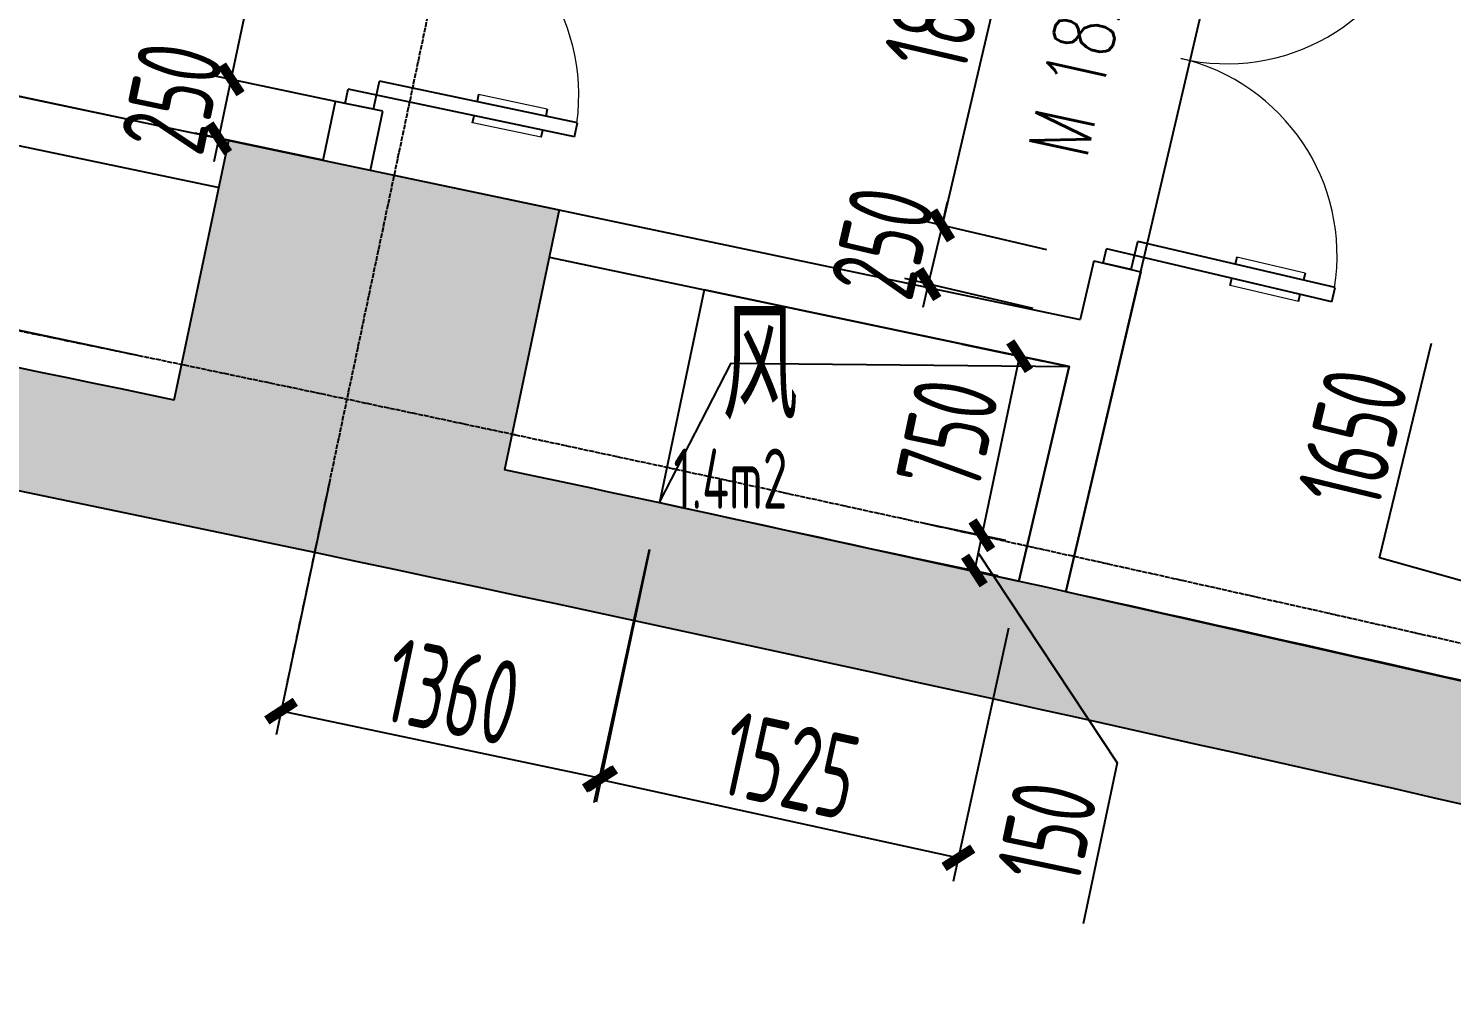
# Model space of a CAD drawing. Header units: millimetres. Extents: x 11639278 to 23698211, y -13072636 to -5537337.
# Drawn here: x 11780736 to 11786641, y -6335679 to -6331633 of the extents above; entities that cross this region are included whole.
import ezdxf
from ezdxf.enums import TextEntityAlignment as Align

# ---------------------------------------------------------------- set-up
doc = ezdxf.new("R2010")
doc.units = ezdxf.units.MM
doc.header["$LTSCALE"] = 10
doc.linetypes.add('A2-RI-F1$0$CENTER', pattern=[2, 1.25, -0.25, 0.25, -0.25])
doc.linetypes.add('A2-RI-F1$0$DOTE', pattern=[2.4200000000000004, 2, -0.2, 0.02, -0.2])
for name, color, linetype in [('A2-RB-F1$0$A-DIMS-100', 1, 'Continuous'), ('A2-RI-F1$0$$2$A-WALL', 7, 'Continuous'), ('A2-RI-F1$0$A-DOOR', 32, 'Continuous'), ('A2-RI-F1$0$A-GRID', 1, 'A2-RI-F1$0$CENTER'), ('A2-RI-F1$0$A-HATH-GRAY', 8, 'Continuous'), ('A2-RI-F1$0$A-HOLE', 2, 'Continuous'), ('A2-RI-F1$0$A-SYMB-AREA', 4, 'Continuous'), ('A2-RI-F1$0$A-SYMB-DOOR', 4, 'Continuous'), ('A2-RI-F1$0$A-SYMB-NAME', 4, 'Continuous'), ('A2-RI-F1$0$A-SYMB-VOID', 35, 'Continuous'), ('A2-RI-F1$0$A-WALL', 7, 'Continuous'), ('A2-RI-F1$0$WINDOW_TEXT', 7, 'Continuous')]:
    doc.layers.add(name, color=color, linetype=linetype)
doc.layers.add('A2-RI-F1$0$A-X-AREA', color=6, linetype='Continuous', plot=False)
doc.styles.add('A2-RB-F1$0$XD2008', font='hzs.shx', dxfattribs={"width": 0.7, "bigfont": 'hztxt.shx'})
doc.styles.add('A2-RI-F1$0$ECADI', font='hzs.shx', dxfattribs={"width": 0.7, "bigfont": 'hztxt.shx'})
doc.styles.add('A2-RI-F1$0$ECADI-TXT', font='simplex.shx', dxfattribs={"bigfont": 'hztxt.shx'})
doc.styles.add('A2-RI-F1$0$SIMPLEX', font='simplex.shx', dxfattribs={"width": 0.7})
doc.dimstyles.new('A2-RB-F1$0$XD100$0', dxfattribs={"dimscale": 100, "dimtxt": 3.5, "dimasz": 1, "dimexe": 1, "dimexo": 2, "dimgap": 0.5, "dimtad": 1, "dimdec": 0, "dimdsep": 46, "dimtxsty": 'A2-RB-F1$0$XD2008', "dimblk1": 'A2-RB-F1$0$_ArchTick', "dimblk2": 'A2-RB-F1$0$_ArchTick', "dimsah": 1, "dimcen": 2.5, "dimclrt": 4, "dimaunit": 1, "dimadec": 0, "dimazin": 0, "dimtfac": 1, "dimtdec": 0, "dimtix": 1, "dimtmove": 1, "dimatfit": 3, "dimfxl": 0, "dimtolj": 1, "dimtzin": 0, "dimarcsym": 0})

# ---------------------------------------------------------------- blocks, each defined once
blk = doc.blocks.new('A2-RB-F1$0$_ArchTick')
at = {"color": 0, "linetype": 'ByBlock', "const_width": 0.4}
blk.add_lwpolyline([(-0.5, -0.5), (0.5, 0.5)], dxfattribs=at)
blk = doc.blocks.new('*D1420')
at = {"layer": 'A2-RB-F1$0$A-DIMS-100', "color": 0, "lineweight": -2, "transparency": 16777216}
for p, q in [((11781577.68363097, -6331844.576712009), (11781598.31721349, -6331746.728588508)), ((11782010.85135359, -6331935.920333423), (11781479.83550747, -6331823.943129489)), ((11781526.09965356, -6332089.197120851), (11781577.68363097, -6331844.576712009)), ((11781959.26737619, -6332180.540742265), (11781428.25153006, -6332068.563538332)), ((11781526.09965356, -6332089.197120851), (11781505.46607105, -6332187.04524435))]:
    blk.add_line(p, q, dxfattribs=at)
at = {"layer": 'Defpoints', "color": 0, "transparency": 16777216}
for p in [(11781577.68363097, -6331844.576712009), (11782206.54760059, -6331977.18749846), (11782154.96362319, -6332221.807907302)]:
    blk.add_point(p, dxfattribs=at)
at = {"layer": 'A2-RB-F1$0$A-DIMS-100', "color": 0, "lineweight": -2, "transparency": 16777216, "xscale": 100, "yscale": 100, "zscale": 100}
for p, rotation in [((11781577.68363097, -6331844.576712009), 258.0922918324287), ((11781526.09965356, -6332089.197120851), 78.09229183242871)]:
    blk.add_blockref('A2-RB-F1$0$_ArchTick', p, dxfattribs=dict(at, rotation=rotation))
at = {"layer": 'A2-RB-F1$0$A-DIMS-100', "color": 4, "transparency": 16777216, "insert": (11781331.73336439, -6331920.461355763), "char_height": 350, "attachment_point": 5, "rotation": 78.09229183242871, "style": 'A2-RB-F1$0$XD2008'}
blk.add_mtext('\\A1;250', dxfattribs=at)
blk = doc.blocks.new('*D839')
at = {"layer": 'A2-RB-F1$0$A-DIMS-100', "color": 0, "lineweight": -2, "transparency": 16777216}
for p, q in [((11781577.68363096, -6331844.576712009), (11781949.08811628, -6330083.310489007)), ((11782382.25583892, -6330174.654110422), (11781851.23999278, -6330062.676906489)), ((11782010.85135359, -6331935.920333424), (11781479.83550746, -6331823.94312949))]:
    blk.add_line(p, q, dxfattribs=at)
at = {"layer": 'Defpoints', "color": 0, "transparency": 16777216}
for p in [(11781949.08811628, -6330083.310489007), (11782577.95208592, -6330215.921275458), (11782206.54760059, -6331977.18749846)]:
    blk.add_point(p, dxfattribs=at)
at = {"layer": 'A2-RB-F1$0$A-DIMS-100', "color": 0, "lineweight": -2, "transparency": 16777216, "xscale": 100, "yscale": 100, "zscale": 100}
for p, rotation in [((11781949.08811628, -6330083.310489007), 78.09229183265627), ((11781577.68363096, -6331844.576712009), 258.0922918326563)]:
    blk.add_blockref('A2-RB-F1$0$_ArchTick', p, dxfattribs=dict(at, rotation=rotation))
at = {"layer": 'A2-RB-F1$0$A-DIMS-100', "color": 4, "transparency": 16777216, "insert": (11781543.22759575, -6330917.518039841), "char_height": 350, "attachment_point": 5, "rotation": 78.09229183265627, "style": 'A2-RB-F1$0$XD2008'}
blk.add_mtext('\\A1;1800', dxfattribs=at)
blk = doc.blocks.new('*D844')
at = {"layer": 'A2-RB-F1$0$A-DIMS-100', "color": 0, "lineweight": -2, "transparency": 16777216}
for p, q in [((11785372.02804154, -6330799.528827343), (11784839.78162731, -6330674.980675615)), ((11784937.15126339, -6330697.765626127), (11784527.02215418, -6332450.41907555)), ((11784961.89893233, -6332552.182276767), (11784429.6525181, -6332427.634125038))]:
    blk.add_line(p, q, dxfattribs=at)
at = {"layer": 'Defpoints', "color": 0, "transparency": 16777216}
for p in [(11785566.7673137, -6330845.098728366), (11784527.02215418, -6332450.41907555), (11785156.63820449, -6332597.75217779)]:
    blk.add_point(p, dxfattribs=at)
at = {"layer": 'A2-RB-F1$0$A-DIMS-100', "color": 0, "lineweight": -2, "transparency": 16777216, "xscale": 100, "yscale": 100, "zscale": 100}
for p, rotation in [((11784937.15126339, -6330697.765626127), 76.82950388993909), ((11784527.02215418, -6332450.41907555), 256.8295038899391)]:
    blk.add_blockref('A2-RB-F1$0$_ArchTick', p, dxfattribs=dict(at, rotation=rotation))
at = {"layer": 'A2-RB-F1$0$A-DIMS-100', "color": 4, "transparency": 16777216, "insert": (11784513.00502761, -6331522.826212186), "char_height": 350, "attachment_point": 5, "rotation": 76.82950388993909, "style": 'A2-RB-F1$0$XD2008'}
blk.add_mtext('\\A1;1800', dxfattribs=at)
blk = doc.blocks.new('*D845')
at = {"layer": 'A2-RB-F1$0$A-DIMS-100', "color": 0, "lineweight": -2, "transparency": 16777216}
for p, q in [((11784527.02215493, -6332450.419075729), (11784549.80710544, -6332353.04943965)), ((11784961.89893233, -6332552.18227677), (11784429.65251885, -6332427.634125218)), ((11784527.02215493, -6332450.419075729), (11784469.99366542, -6332694.125695447)), ((11784904.87044282, -6332795.888896489), (11784372.62402934, -6332671.340744937)), ((11784469.99366542, -6332694.125695447), (11784447.20871491, -6332791.495331527))]:
    blk.add_line(p, q, dxfattribs=at)
at = {"layer": 'Defpoints', "color": 0, "transparency": 16777216}
for p in [(11785156.63820449, -6332597.752177793), (11784469.99366542, -6332694.125695447), (11785099.60971498, -6332841.458797511)]:
    blk.add_point(p, dxfattribs=at)
at = {"layer": 'A2-RB-F1$0$A-DIMS-100', "color": 0, "lineweight": -2, "transparency": 16777216, "xscale": 100, "yscale": 100, "zscale": 100}
for p, rotation in [((11784527.02215493, -6332450.419075729), 256.8295038902284), ((11784469.99366542, -6332694.125695447), 76.82950389022835)]:
    blk.add_blockref('A2-RB-F1$0$_ArchTick', p, dxfattribs=dict(at, rotation=rotation))
at = {"layer": 'A2-RB-F1$0$A-DIMS-100', "color": 4, "transparency": 16777216, "insert": (11784279.42622899, -6332521.006246937), "char_height": 350, "attachment_point": 5, "rotation": 76.82950389022835, "style": 'A2-RB-F1$0$XD2008'}
blk.add_mtext('\\A1;250', dxfattribs=at)
blk = doc.blocks.new('*D1112')
at = {"layer": 'A2-RB-F1$0$A-DIMS-100', "color": 0, "lineweight": -2, "transparency": 16777216}
for p, q in [((11786342.78417643, -6333830.108018659), (11786557.57427521, -6332938.961009886)), ((11787062.22814569, -6333797.373935537), (11786956.26778668, -6334236.995023821)), ((11787864.32410788, -6333990.700366812), (11786965.01210837, -6333773.942288399)), ((11787009.24796619, -6334017.18447968), (11786342.78417643, -6333830.108018659)), ((11787758.36374888, -6334430.321455095), (11786859.05174936, -6334213.563376681))]:
    blk.add_line(p, q, dxfattribs=at)
at = {"layer": 'Defpoints', "color": 0, "transparency": 16777216}
for p in [(11788058.75618252, -6334037.563661091), (11786956.26778668, -6334236.995023821), (11787952.79582352, -6334477.184749373)]:
    blk.add_point(p, dxfattribs=at)
at = {"layer": 'A2-RB-F1$0$A-DIMS-100', "color": 0, "lineweight": -2, "transparency": 16777216, "xscale": 100, "yscale": 100, "zscale": 100}
for p, rotation in [((11787062.22814569, -6333797.373935537), 76.44866546215668), ((11786956.26778668, -6334236.995023821), 256.4486654621567)]:
    blk.add_blockref('A2-RB-F1$0$_ArchTick', p, dxfattribs=dict(at, rotation=rotation))
at = {"layer": 'A2-RB-F1$0$A-DIMS-100', "color": 4, "transparency": 16777216, "insert": (11786231.44314185, -6333331.81330821), "char_height": 350, "attachment_point": 5, "rotation": 76.4486654621567, "style": 'A2-RB-F1$0$XD2008'}
blk.add_mtext('\\A1;1650', dxfattribs=at)
blk = doc.blocks.new('*D708')
at = {"layer": 'A2-RB-F1$0$A-DIMS-100', "color": 0, "lineweight": -2, "transparency": 16777216}
for p, q in [((11784609.5037122, -6332942.784937412), (11784946.64914365, -6333013.870003676)), ((11784848.80043468, -6332993.239197761), (11784692.11712593, -6333736.363801869)), ((11784452.82040346, -6333685.909541517), (11784789.9658349, -6333756.994607783))]:
    blk.add_line(p, q, dxfattribs=at)
at = {"layer": 'Defpoints', "color": 0, "transparency": 16777216}
for p in [(11784413.80629426, -6332901.523325582), (11784257.12298552, -6333644.647929689), (11784692.11712593, -6333736.363801869)]:
    blk.add_point(p, dxfattribs=at)
at = {"layer": 'A2-RB-F1$0$A-DIMS-100', "color": 0, "lineweight": -2, "transparency": 16777216, "xscale": 100, "yscale": 100, "zscale": 100}
for p, rotation in [((11784848.80043468, -6332993.239197761), 78.09391769102558), ((11784692.11712593, -6333736.363801869), 258.0939176910256)]:
    blk.add_blockref('A2-RB-F1$0$_ArchTick', p, dxfattribs=dict(at, rotation=rotation))
at = {"layer": 'A2-RB-F1$0$A-DIMS-100', "color": 4, "transparency": 16777216, "insert": (11784550.29918512, -6333318.382186506), "char_height": 350, "attachment_point": 5, "rotation": 78.0939176910256, "style": 'A2-RB-F1$0$XD2008'}
blk.add_mtext('\\A1;750', dxfattribs=at)
blk = doc.blocks.new('*D709')
at = {"layer": 'A2-RB-F1$0$A-DIMS-100', "color": 0, "lineweight": -2, "transparency": 16777216}
for p, q in [((11784452.83435945, -6333685.843294888), (11784789.93555175, -6333756.79985938)), ((11784692.07986479, -6333736.20217678), (11784661.2575992, -6333882.632920051)), ((11784676.66873199, -6333809.417548416), (11785253.65130948, -6334680.417415476)), ((11784422.01209386, -6333832.274038158), (11784759.11328616, -6333903.230602651)), ((11785253.65130948, -6334680.417415476), (11785112.90047839, -6335349.097943075))]:
    blk.add_line(p, q, dxfattribs=at)
at = {"layer": 'Defpoints', "color": 0, "transparency": 16777216}
for p in [(11784257.12298551, -6333644.647929689), (11784226.30071993, -6333791.078672959), (11784661.2575992, -6333882.632920051)]:
    blk.add_point(p, dxfattribs=at)
at = {"layer": 'A2-RB-F1$0$A-DIMS-100', "color": 0, "lineweight": -2, "transparency": 16777216, "xscale": 100, "yscale": 100, "zscale": 100}
for p, rotation in [((11784692.07986479, -6333736.20217678), 78.11331251468995), ((11784661.2575992, -6333882.632920051), 258.1133125146899)]:
    blk.add_blockref('A2-RB-F1$0$_ArchTick', p, dxfattribs=dict(at, rotation=rotation))
at = {"layer": 'A2-RB-F1$0$A-DIMS-100', "color": 4, "transparency": 16777216, "insert": (11784963.10059826, -6334968.412893425), "char_height": 350, "attachment_point": 5, "rotation": 78.11331251468992, "style": 'A2-RB-F1$0$XD2008'}
blk.add_mtext('\\A1;150', dxfattribs=at)
blk = doc.blocks.new('*D713')
at = {"layer": 'A2-RB-F1$0$A-DIMS-100', "color": 0, "lineweight": -2, "transparency": 16777216}
for p, q in [((11783311.3482708, -6333796.015589345), (11783081.94137741, -6334846.679483185)), ((11784803.080759, -6334121.727472935), (11784573.67386561, -6335172.391366774)), ((11783103.2732749, -6334748.981222456), (11784595.0057631, -6335074.693106046))]:
    blk.add_line(p, q, dxfattribs=at)
at = {"layer": 'Defpoints', "color": 0, "transparency": 16777216}
for p in [(11783354.01206579, -6333600.619067889), (11784845.74455398, -6333926.330951478), (11784595.0057631, -6335074.693106046)]:
    blk.add_point(p, dxfattribs=at)
at = {"layer": 'A2-RB-F1$0$A-DIMS-100', "color": 0, "lineweight": -2, "transparency": 16777216, "xscale": 100, "yscale": 100, "zscale": 100}
for p, rotation in [((11783103.2732749, -6334748.981222456), 167.6830760763701), ((11784595.0057631, -6335074.693106046), 347.68307607637)]:
    blk.add_blockref('A2-RB-F1$0$_ArchTick', p, dxfattribs=dict(at, rotation=rotation))
at = {"layer": 'A2-RB-F1$0$A-DIMS-100', "color": 4, "transparency": 16777216, "insert": (11783897.13628836, -6334692.016077612), "char_height": 350, "attachment_point": 5, "rotation": 347.68307607637007, "style": 'A2-RB-F1$0$XD2008'}
blk.add_mtext('\\A1;1525', dxfattribs=at)
blk = doc.blocks.new('*D714')
at = {"layer": 'A2-RB-F1$0$A-DIMS-100', "color": 0, "lineweight": -2, "transparency": 16777216}
for p, q in [((11781984.71447616, -6333516.312132711), (11781763.84832047, -6334563.860850301)), ((11783312.75101348, -6333796.3166038), (11783091.88485779, -6334843.86532139)), ((11783112.51538394, -6334746.016553435), (11781784.47884663, -6334466.012082344))]:
    blk.add_line(p, q, dxfattribs=at)
at = {"layer": 'Defpoints', "color": 0, "transparency": 16777216}
for p in [(11782025.97552847, -6333320.614596798), (11783354.01206579, -6333600.619067889), (11781784.47884663, -6334466.012082344)]:
    blk.add_point(p, dxfattribs=at)
at = {"layer": 'A2-RB-F1$0$A-DIMS-100', "color": 0, "lineweight": -2, "transparency": 16777216, "xscale": 100, "yscale": 100, "zscale": 100}
for p, rotation in [((11781784.47884663, -6334466.012082344), 168.0940815052959), ((11783112.51538394, -6334746.016553435), 348.0940815052959)]:
    blk.add_blockref('A2-RB-F1$0$_ArchTick', p, dxfattribs=dict(at, rotation=rotation))
at = {"layer": 'A2-RB-F1$0$A-DIMS-100', "color": 4, "transparency": 16777216, "insert": (11782494.91579914, -6334385.854589988), "char_height": 350, "attachment_point": 5, "rotation": 348.0940815052959, "style": 'A2-RB-F1$0$XD2008'}
blk.add_mtext('\\A1;1360', dxfattribs=at)
blk = doc.blocks.new('*D715')
at = {"layer": 'A2-RB-F1$0$A-DIMS-100', "color": 0, "lineweight": -2, "transparency": 16777216}
for p, q in [((11779920.60194917, -6332723.156030646), (11780116.27213397, -6331793.310767705)), ((11781372.10926555, -6332057.58041923), (11780018.41531621, -6331772.718458019)), ((11781176.43908075, -6332987.42568217), (11779822.74513141, -6332702.56372096))]:
    blk.add_line(p, q, dxfattribs=at)
at = {"layer": 'Defpoints', "color": 0, "transparency": 16777216}
for p in [(11780116.27213397, -6331793.310767705), (11781567.82290107, -6332098.765038602), (11781372.15271627, -6333028.610301541)]:
    blk.add_point(p, dxfattribs=at)
at = {"layer": 'A2-RB-F1$0$A-DIMS-100', "color": 0, "lineweight": -2, "transparency": 16777216, "xscale": 100, "yscale": 100, "zscale": 100}
for p, rotation in [((11780116.27213397, -6331793.310767705), 78.11645840766661), ((11779920.60194917, -6332723.156030646), 258.1164584076666)]:
    blk.add_blockref('A2-RB-F1$0$_ArchTick', p, dxfattribs=dict(at, rotation=rotation))
at = {"layer": 'A2-RB-F1$0$A-DIMS-100', "color": 4, "transparency": 16777216, "insert": (11779798.25920161, -6332211.900702385), "char_height": 350, "attachment_point": 5, "rotation": 78.11645840766661, "style": 'A2-RB-F1$0$XD2008'}
blk.add_mtext('\\A1;950', dxfattribs=at)
blk = doc.blocks.new('A2-RI-F1$0$$DorLib2D$00000011')
for p, q in [((-0.4666666602065561, 0.4708801651422903), (-0.4666666602065561, -0.06245316819156699)), ((-0.4666666602065561, 0.4708801651422903), (-0.4333333268731963, 0.4708801651422903)), ((-0.4333333268731963, 0.4708801651422903), (-0.4333333268731963, 0.004213498475152733)), ((0.4333333397943449, 0.4708801651422903), (0.4333333397943449, 0.004213498475152733)), ((0.4666666731277047, 0.4708801651422903), (0.4333333397943449, 0.4708801651422903)), ((0.4666666731277047, 0.4708801651422903), (0.4666666731277047, -0.06245316819156699)), ((-0.483333326873236, 0.3962051976975829), (-0.4666666602065561, 0.3962051976975829)), ((-0.4166666602065021, 0.3962051976975829), (-0.4333333268731963, 0.3962051976975829)), ((0.4166666731276649, 0.3962051976975829), (0.4333333397943449, 0.3962051976975829)), ((0.4833333397943989, 0.3962051976975829), (0.4666666731277047, 0.3962051976975829)), ((-0.483333326873236, 0.2345635206386163), (-0.4666666602065561, 0.2345635206386163)), ((-0.4166666602065021, 0.2345635206386163), (-0.4333333268731963, 0.2345635206386163)), ((0.4166666731276649, 0.2345635206386163), (0.4333333397943449, 0.2345635206386163)), ((0.4833333397943846, 0.2345635206386163), (0.4666666731277047, 0.2345635206386163)), ((-0.4999999935399302, 0.004213498475152733), (-0.4333333268731963, 0.004213498475152733)), ((-0.499999993539916, 0.004213498475181154), (-0.4999999935399302, -0.06245316819156699)), ((0.5000000064610788, 0.004213498475152733), (0.4333333397943449, 0.004213498475152733)), ((0.5000000064610788, 0.004213498475181154), (0.5000000064610788, -0.06245316819156699)), ((-0.4999999935399302, -0.06245316819156699), (-0.4666666602065561, -0.06245316819156699)), ((0.5000000064610788, -0.06245316819156699), (0.4666666731277047, -0.06245316819156699))]:
    blk.add_line(p, q)
at = {"lineweight": 13}
for p, q in [((-0.483333326873236, 0.3962051976975829), (-0.483333326873236, 0.2345635206386163)), ((-0.4166666602065021, 0.3962051976975829), (-0.4166666602065021, 0.2345635206386163)), ((0.4166666731276649, 0.3962051976975829), (0.4166666731276649, 0.2345635206386163)), ((0.4833333397943989, 0.3962051976975829), (0.4833333397943846, 0.2345635206386163))]:
    blk.add_line(p, q, dxfattribs=at)
for centre, start, end in [((-0.4666666602065561, 0.004213498475152733), 0, 85.90395624167282), ((0.4666666731277047, 0.004213498475152733), 94.09604375832718, 180)]:
    blk.add_arc(centre, 0.4666666666671333, start, end, dxfattribs=at)
blk = doc.blocks.new('A2-RI-F1$0$door-doublewing')
at = {"layer": 'A2-RI-F1$0$A-DOOR', "color": 4, "xscale": -0.9999999999999998, "rotation": 180}
blk.add_blockref('A2-RI-F1$0$$DorLib2D$00000011', (-6.460084023274248e-09, -0.02911983485822134), dxfattribs=at)
at = {"layer": 'A2-RI-F1$0$WINDOW_TEXT', "style": 'A2-RI-F1$0$SIMPLEX', "flags": 9}
blk.add_attdef('A', text='', height=0.9999999999999998, dxfattribs=at).set_placement((0, 1.5), align=Align.MIDDLE)
blk = doc.blocks.new('A2-RI-F1$0$5erhfh')
at = {"layer": 'A2-RI-F1$0$A-SYMB-AREA', "style": 'A2-RI-F1$0$ECADI', "width": 0.7}
blk.add_attdef('340M2', text='', height=2.5, dxfattribs=at).set_placement((0, 1.25), align=Align.MIDDLE_LEFT)
at = {"layer": 'A2-RI-F1$0$A-SYMB-NAME', "style": 'A2-RI-F1$0$ECADI', "width": 0.7}
blk.add_attdef('CHINESENAME', (-12.29193252821193, 3.0875), '', height=4.5, dxfattribs=at)
blk = doc.blocks.new('A2-RI-F1$0$ECADI-TAG-DOOR')
blk = doc.blocks.new('A2-RI-F1')
at = {"layer": 'A2-RI-F1$0$A-HATH-GRAY', "ltscale": 3}
h = blk.add_hatch(color=256, dxfattribs=at)
h.paths.add_polyline_path([(11790116.08440735, -6326355.420583756), (11789336.48704571, -6326175.721999056), (11789104.02789268, -6327140.176331323), (11789881.7562484, -6327327.629271274)], flags=17)
h.paths.add_polyline_path([(11784982.07750059, -6317845.927547015), (11785569.17010833, -6317969.710703944), (11785692.95326526, -6317382.618096206), (11785105.86065752, -6317258.834939277)])
h.paths.add_polyline_path([(11783331.63540817, -6325673.828983516), (11783918.72801591, -6325797.612140444), (11784042.51117283, -6325210.519532707), (11783455.4185651, -6325086.736375777)], flags=17)
h.paths.add_polyline_path([(11787538.95659537, -6310566.061386202), (11786168.76169603, -6310278.714510296), (11785797.41200836, -6312039.993362097), (11787167.60690771, -6312327.340238004)])
h.paths.add_polyline_path([(11778410.62245153, -6308757.447392059), (11777032.7416437, -6308509.562804598), (11776712.11847465, -6310280.778366802), (11778089.99928248, -6310528.662954263)])
h.paths.add_polyline_path([(11790242.3600651, -6324537.328204209), (11791465.11188933, -6319482.900487989), (11790976.76614521, -6319370.335921482), (11791211.09430416, -6318398.12723396), (11791992.60684113, -6318578.287661324), (11790534.71163159, -6324604.715762605)])
edge = h.paths.add_edge_path()
edge.add_arc((11715428.67205148, -6654719.330084357), 328247.9795160223, 79.92266014707627, 81.00674811684888, ccw=False)
edge.add_line((11772864.63270262, -6331535.409567832), (11773061.22478829, -6330451.810558354))
edge.add_line((11773061.22478829, -6330451.810558354), (11774438.40910733, -6330701.106125399))
edge.add_line((11774438.40910733, -6330701.106125399), (11774242.24376963, -6331784.782944146))
edge.add_arc((11720000.66023522, -6627501.219028139), 300649.8959829168, 78.2274827493768, 79.60609913589502, ccw=False)
edge.add_line((11781341.20636825, -6333175.383677858), (11781568.29230941, -6332098.352867032))
edge.add_line((11781568.29230941, -6332098.352867032), (11782938.28711665, -6332386.645067665))
edge.add_line((11782938.28711665, -6332386.645067665), (11782711.08888637, -6333464.210995262))
edge.add_arc((11720000.66025055, -6627501.218953365), 300649.8959065875, 77.05850786861481, 77.96068022842718, ccw=False)
edge.add_line((11787332.99463505, -6334488.050896065), (11787450.15923036, -6334001.944412149))
edge.add_line((11787450.15923036, -6334001.944412149), (11788229.75659201, -6334181.64299685))
edge.add_line((11788229.75659201, -6334181.64299685), (11788112.58213476, -6334667.770404884))
edge.add_line((11788112.58213476, -6334667.770404884), (11791758.17982042, -6335546.492573418))
edge.add_line((11791758.17982042, -6335546.492573418), (11791875.34972358, -6335060.364067676))
edge.add_line((11791875.34972358, -6335060.364067676), (11792167.69873419, -6335127.751036939))
edge.add_line((11792167.69873419, -6335127.751036939), (11793115.12148292, -6331196.970241321))
edge.add_line((11793115.12148292, -6331196.970241321), (11789518.12823036, -6330329.998559081))
edge.add_line((11789518.12823036, -6330329.998559081), (11789588.42323071, -6330038.350461305))
edge.add_line((11789588.42323071, -6330038.350461305), (11792893.76428709, -6330835.029860979))
edge.add_line((11792893.76428709, -6330835.029860979), (11793527.30042168, -6328206.553466046))
edge.add_line((11793527.30042168, -6328206.553466046), (11790221.95518572, -6327409.877326669))
edge.add_line((11790221.95518572, -6327409.877326669), (11790291.81084261, -6327117.872597164))
edge.add_line((11790291.81084261, -6327117.872597164), (11793598.84220926, -6327909.006524483))
edge.add_line((11793598.84220926, -6327909.006524483), (11793761.62991507, -6327234.339242093))
edge.add_line((11793761.62991507, -6327234.339242093), (11794248.8782661, -6327346.650857532))
edge.add_line((11794248.8782661, -6327346.650857532), (11795889.11156035, -6320541.454822238))
edge.add_line((11795889.11156035, -6320541.454822238), (11795401.86320933, -6320429.143206801))
edge.add_line((11795401.86320933, -6320429.143206801), (11795636.30384598, -6319456.961643168))
edge.add_line((11795636.30384598, -6319456.961643168), (11796415.78872992, -6319636.63310398))
edge.add_line((11796415.78872992, -6319636.63310398), (11794305.0862716, -6328393.767867261))
edge.add_line((11794305.0862716, -6328393.767867261), (11793818.89614066, -6328277.065346335))
edge.add_line((11793818.89614066, -6328277.065346335), (11793208.84808423, -6330808.106095122))
edge.add_line((11793208.84808423, -6330808.106095122), (11793694.92826932, -6330925.264351713))
edge.add_line((11793694.92826932, -6330925.264351713), (11792418.74809936, -6336220.03325031))
edge.add_arc((11720132.33392726, -6626770.158887025), 299407.249714115, 76.02894159591493, 81.04323988807005)
edge.add_line((11766746.75925568, -6331013.846135003), (11766739.78624526, -6330506.692948949))
h = blk.add_hatch(color=256, dxfattribs=at)
h.paths.add_polyline_path([(11789588.42323071, -6330038.350461306), (11788859.30298631, -6329862.612960435), (11788742.12812596, -6330348.762033193), (11789130.99227691, -6330442.488614823), (11789177.87216318, -6330247.987736622), (11789518.12823036, -6330329.998559063)], flags=17)
h.paths.add_polyline_path([(11788859.30298632, -6329862.612960435), (11788762.0962433, -6329839.183532687), (11788644.92137779, -6330325.332626819), (11788742.12812596, -6330348.762033195)], flags=17)
h.paths.add_polyline_path([(11790292.30745917, -6327117.991401661), (11789951.91185505, -6327036.559301008), (11789881.75624841, -6327327.629271275), (11790222.01240403, -6327409.639932502)], flags=17)
h.paths.add_polyline_path([(11796415.78872645, -6319636.633118346), (11795636.30384252, -6319456.961657535), (11795401.86320586, -6320429.143221168), (11795889.11155689, -6320541.454836603), (11794248.87826264, -6327346.650871899), (11793761.6299116, -6327234.339256461), (11793598.8422058, -6327909.006538849), (11790291.81083914, -6327117.872611531), (11790221.95518226, -6327409.877341036), (11793527.30041822, -6328206.553480412), (11792893.76428362, -6330835.029875345), (11789588.42322724, -6330038.350475671), (11789518.12822689, -6330329.998573448), (11793115.12147946, -6331196.970255687), (11792167.69873073, -6335127.751051307), (11791875.34972011, -6335060.364082042), (11791758.17981695, -6335546.492587783), (11788112.58213129, -6334667.770419251), (11788229.75658854, -6334181.643011217), (11787450.1592269, -6334001.944426516), (11787332.99463159, -6334488.050910432, 0.003936489857834131), (11782711.08888291, -6333464.211009629), (11782938.28711318, -6332386.645082031), (11781568.29230594, -6332098.3528814), (11781341.20636478, -6333175.383692225, 0.006015421321692908), (11774242.24376616, -6331784.782958512), (11774438.40910387, -6330701.106139766), (11773061.22478482, -6330451.810572721), (11772864.63269915, -6331535.409582199, 0.004730261393427153), (11766739.78472158, -6330506.582396614), (11766746.75925222, -6331013.84614937, -0.02188249548002499), (11792418.74809589, -6336220.033264677), (11793694.92826585, -6330925.264366079), (11793208.84808077, -6330808.106109488), (11793818.89613719, -6328277.065360703), (11794305.08626814, -6328393.767881627)])
at = {"layer": 'A2-RI-F1$0$$2$A-WALL'}
for p, q in [((11785156.63820449, -6332597.752177791), (11785099.60971498, -6332841.458797511)), ((11785351.37747665, -6332643.322078815), (11785040.75692918, -6333970.733768817)), ((11785054.028316, -6333036.247205239), (11784845.464158, -6333927.529200951))]:
    blk.add_line(p, q, dxfattribs=at)
at = {"layer": 'A2-RI-F1$0$A-GRID', "linetype": 'A2-RI-F1$0$DOTE'}
blk.add_line((11787289.87327002, -6308354.411370468), (11781809.69541037, -6334346.41214213), dxfattribs=at)
for radius, end in [(304099.9999999902, 81.42260052784437), (300799.9999999902, 81.42301392968967)]:
    blk.add_arc((11720000.63904913, -6627501.320939044), radius, 75.58928457788856, end, dxfattribs=at)
at = {"layer": 'A2-RI-F1$0$A-HOLE'}
blk.add_lwpolyline([(11783540.16660233, -6332717.67867671), (11783354.01237442, -6333600.617158412), (11784845.74486261, -6333926.329042002), (11785054.02862464, -6333036.245295764)], close=True, dxfattribs=at)
at = {"layer": 'A2-RI-F1$0$A-SYMB-VOID', "ltscale": 500}
blk.add_lwpolyline([(11783354.01237442, -6333600.617158412), (11783651.95883043, -6333022.252412147), (11785054.02818429, -6333036.247177524)], dxfattribs=at)
at = {"layer": 'A2-RI-F1$0$A-WALL'}
for p, q in [((11779581.41878821, -6331680.24899045), (11785099.60971498, -6332841.45879751)), ((11779390.29506142, -6331844.410480652), (11781527.03060096, -6332294.05028046)), ((11781959.24997026, -6332180.623284268), (11782010.85135359, -6331935.920333422)), ((11782206.54760059, -6331977.18749846), (11782010.85135359, -6331935.920333422)), ((11782154.96362319, -6332221.807907302), (11782206.54760059, -6331977.18749846)), ((11782897.02550163, -6332582.342500754), (11785054.028316, -6333036.247205239)), ((11785156.63820449, -6332597.752177792), (11785351.37747665, -6332643.322078815))]:
    blk.add_line(p, q, dxfattribs=at)
at = {"layer": 'A2-RI-F1$0$A-WALL', "ltscale": 3}
for p, q in [((11781341.20636825, -6333175.383677848), (11781568.29230941, -6332098.352867032)), ((11781568.29230941, -6332098.352867032), (11782938.28711665, -6332386.645067665)), ((11782938.28711665, -6332386.645067665), (11782711.08888637, -6333464.210995252))]:
    blk.add_line(p, q, dxfattribs=at)
at = {"layer": 'A2-RI-F1$0$A-WALL'}
for radius, start, end in [(300149.8959153843, 76.89425362662574, 81.04013791112041), (300649.8959153843, 78.22748274930565, 79.60609913613388), (300649.8959153843, 77.05850786862447, 77.96068022841048)]:
    blk.add_arc((11720000.66024863, -6627501.21896195), radius, start, end, dxfattribs=at)
at = {"layer": 'A2-RI-F1$0$A-X-AREA'}
blk.add_lwpolyline([(11785040.75692918, -6333970.733768817), (11785819.55882014, -6330642.587119502), (11786446.19202148, -6330774.451462088), (11788182.08200619, -6322541.742993057), (11786033.87623178, -6322066.685453433), (11786446.59845271, -6320109.290829628), (11791066.31852468, -6321131.372561729), (11790289.38967666, -6324342.924264331), (11789785.71117737, -6324226.825470929), (11789104.02789268, -6327140.176331323), (11790222.01231072, -6327409.640319638), (11789588.42280821, -6330038.350359473), (11789053.73503077, -6329909.476379937), (11788034.8572516, -6334136.718350675), (11787450.15923036, -6334001.944412149), (11787332.99463506, -6334488.050896057)], close=True, dxfattribs=at)
ref = blk.add_blockref('A2-RI-F1$0$5erhfh', (11784647.54581617, -6333565.211070903), dxfattribs=dict(xscale=100, yscale=100, zscale=100))
ref.add_attrib('340M2', '1.4m2', (11783412.63956086, -6333626.611400492), dxfattribs={"layer": 'A2-RI-F1$0$A-SYMB-AREA', "height": 250, "style": 'A2-RI-F1$0$ECADI', "width": 0.7})
ref.add_attrib('CHINESENAME', '风', (11783614.81677489, -6333256.461070783), dxfattribs={"layer": 'A2-RI-F1$0$A-SYMB-NAME', "height": 450, "style": 'A2-RI-F1$0$ECADI', "width": 0.7})
at = {"layer": 'A2-RI-F1$0$A-DOOR', "yscale": 1800.000000004293, "zscale": 1800}
for p, xscale, rotation in [((11782294.40171975, -6331075.920804438), -1799.999999998852, 78.0922918326379), ((11785459.07239517, -6331744.210403591), -1799.999999998865, 76.82950388986852)]:
    blk.add_blockref('A2-RI-F1$0$door-doublewing', p, dxfattribs=dict(at, xscale=xscale, rotation=rotation))
at = {"layer": 'A2-RI-F1$0$A-SYMB-DOOR'}
ref = blk.add_blockref('A2-RI-F1$0$ECADI-TAG-DOOR', (11785926.36641978, -6331935.395132827), dxfattribs=dict(at, xscale=100.0000000022357, yscale=100.0000000022357, zscale=100.0000000022357, rotation=77.68166240593806))
ref.add_attrib('门窗主编号1', 'M', dxfattribs={"height": 250.0000000002097, "rotation": 77.68166231371079, "style": 'A2-RI-F1$0$ECADI-TXT', "width": 0.6999999999999982}).set_placement((11785165.64280638, -6332004.674078597), align=Align.RIGHT)
ref.add_attrib('门窗主编号2', '1822', (11785190.87397522, -6331908.927467054, 333.3333333332655), dxfattribs={"height": 250.0000000002097, "rotation": 77.68166231371079, "style": 'A2-RI-F1$0$ECADI-TXT', "width": 0.6999999999999982})
blk = doc.blocks.new('A2-RB-F1')
at = {"layer": 'A2-RB-F1$0$A-DIMS-100'}
for p1, p2, distance, picture, middle in [((11782206.54760059, -6331977.18749846), (11782577.95208592, -6330215.921275458), 642.69394970951, '*D839', (11781543.22759575, -6330917.518039841)), ((11785566.7673137, -6330845.098728367), (11785156.63820449, -6332597.752177791), -646.6246313159693, '*D844', (11784513.00502761, -6331522.826212186)), ((11782154.96362319, -6332221.807907302), (11782206.54760059, -6331977.18749846), 642.6939496912843, '*D1420', (11781331.73336439, -6331920.461355763)), ((11781372.15271627, -6333028.610301542), (11781567.82290107, -6332098.765038602), 1483.3414782431544, '*D715', (11779798.25920161, -6332211.900702385)), ((11785156.63820449, -6332597.752177792), (11785099.60971498, -6332841.45879751), -646.6246305443254, '*D845', (11784279.42622899, -6332521.006246937))]:
    dim = blk.add_aligned_dim(p1=p1, p2=p2, distance=distance, dimstyle='A2-RB-F1$0$XD100$0', dxfattribs=at)
    dim.commit()
    dim.dimension.update_dxf_attribs({"geometry": picture, "text_midpoint": middle})
for base, p1, p2, angle, text, picture, middle in [((11786956.26778668, -6334236.995023821), (11788058.75618252, -6334037.56366109), (11787952.79582352, -6334477.184749372), 256.448665462845, '1650', '*D1112', (11786354.5, -6333781.5)), ((11784661.2575992, -6333882.632920051), (11784257.12298552, -6333644.647929689), (11784226.30071993, -6333791.07867296), 258.11331251329415, '150', '*D709', (11785243.35246819, -6334729.345258959))]:
    dim = blk.add_linear_dim(base=base, p1=p1, p2=p2, angle=angle, text=text, dimstyle='A2-RB-F1$0$XD100$0', dxfattribs=at)
    dim.commit()
    dim.dimension.update_dxf_attribs({"geometry": picture, "text_midpoint": middle, "dimtype": 129})
for p1, p2, distance, text, picture, middle in [((11784413.80629426, -6332901.523325582), (11784257.12298552, -6333644.647929689), 444.5578740742461, '750', '*D708', (11784550.29918512, -6333318.382186506)), ((11783354.01206579, -6333600.619067888), (11782025.97552847, -6333320.614596798), 1170.5793639194576, '1360', '*D714', (11782494.91579914, -6334385.854589988)), ((11783354.01206579, -6333600.619067888), (11784845.74455398, -6333926.330951477), -1175.4171937217811, '1525', '*D713', (11783897.13628836, -6334692.016077612))]:
    dim = blk.add_aligned_dim(p1=p1, p2=p2, distance=distance, text=text, dimstyle='A2-RB-F1$0$XD100$0', dxfattribs=at)
    dim.commit()
    dim.dimension.update_dxf_attribs({"geometry": picture, "text_midpoint": middle})

msp = doc.modelspace()

# ---------------------------------------------------------------- block references
for name in ['A2-RI-F1', 'A2-RB-F1']:
    msp.add_blockref(name, (0, 0))

doc.saveas('drawing.dxf')
